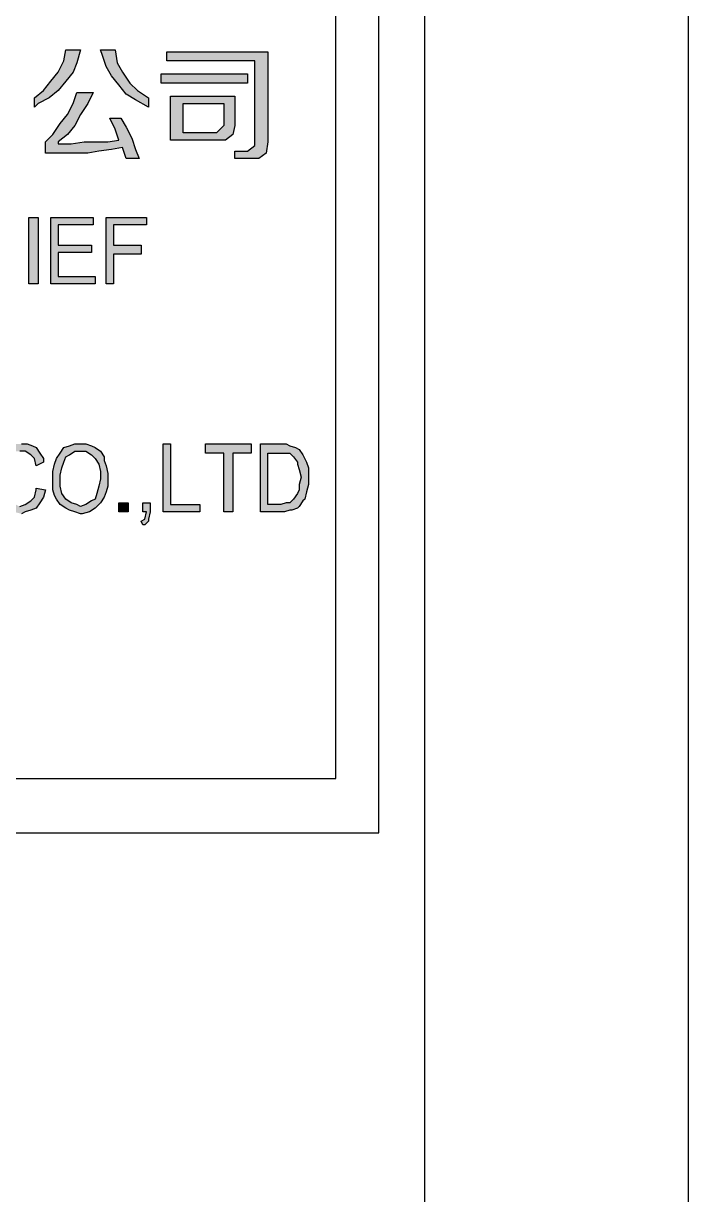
# Model space of a CAD drawing. Header units: inches. Extents: x 18712 to 314639, y 0 to 420500.
# Drawn here: x 135271 to 137612, y 243951 to 248071 of the extents above; entities that cross this region are included whole.
import ezdxf
from ezdxf.enums import TextEntityAlignment as Align
from ezdxf.lldxf.tags import DXFTag

# ---------------------------------------------------------------- set-up
doc = ezdxf.new("R2010")
doc.units = ezdxf.units.IN
doc.header["$LTSCALE"] = 1000
doc.header["$MEASUREMENT"] = 0
doc.layers.get('0').update_dxf_attribs({"true_color": 0xffffff})
for name, color, linetype, true_color in [('TK', 7, 'Continuous', 0xffffff), ('TK-TEXT', 4, 'Continuous', 0x00ffff), ('ZG-图号', 2, 'Continuous', 0xffff00), ('ZG-图名', 1, 'Continuous', 0xff0000), ('ZG-图框层', 4, 'Continuous', 0x00ffff)]:
    doc.layers.add(name, color=color, linetype=linetype, true_color=true_color)
doc.styles.add('-宋体', font='simsun.ttc', dxfattribs={"height": 0.2, "bigfont": 'gbcbig.shx'})
tags = doc.linetypes.add('DASH', pattern=[0.35, 0.25, -0.1]).pattern_tags.tags
tags[6:7] = [DXFTag(74, 4), DXFTag(75, 0), DXFTag(340, '0'), DXFTag(46, 0.0), DXFTag(50, 0.0), DXFTag(44, 0.0), DXFTag(45, 0.0)]
tags[4:5] = [DXFTag(74, 4), DXFTag(75, 0), DXFTag(340, '0'), DXFTag(46, 0.0), DXFTag(50, 0.0), DXFTag(44, 0.0), DXFTag(45, 0.0)]

# ---------------------------------------------------------------- blocks, each defined once
blk = doc.blocks.new('A$C6f5e09ec')
at = {"layer": 'TK', "true_color": 0xffffff}
for points in [[(4233.3, -3399.8), (4246.3, -3367.5), (4259.2, -3322.2), (4207.5, -3322.2), (4201, -3361), (4181.6, -3399.8), (4155.7, -3432.2), (4129.9, -3464.8), (4097.5, -3490.7), (4097.5, -3523), (4110.5, -3510.1), (4149.3, -3490.7), (4181.6, -3464.8), (4207.5, -3432.2)], [(4407.9, -3399.8), (4388.5, -3367.5), (4382.1, -3322.2), (4330.3, -3322.2), (4336.8, -3341.6), (4349.7, -3380.4), (4369.1, -3412.8), (4395, -3445.1), (4420.9, -3477.8), (4453.5, -3497.2), (4498.8, -3523), (4498.8, -3490.7), (4460, -3464.8), (4433.8, -3438.6)], [(4919.1, -3328.7), (4563.4, -3328.7), (4563.4, -3361), (4873.8, -3361), (4873.8, -3645.9), (4873.8, -3658.8), (4848, -3678.5), (4802.7, -3678.5), (4802.7, -3704.4), (4860.9, -3704.4), (4886.8, -3704.4), (4912.6, -3685), (4919.1, -3645.9)], [(4848, -3406.3), (4544, -3406.3), (4544, -3438.6), (4848, -3438.6)], [(4259.2, -3548.9), (4285.1, -3510.1), (4304.5, -3471.3), (4246.3, -3471.3), (4233.3, -3510.1), (4213.9, -3548.9), (4188.1, -3581.2), (4162.2, -3620), (4136.3, -3645.9), (4136.3, -3685), (4168.7, -3685), (4194.5, -3685), (4239.8, -3685), (4285.1, -3685), (4323.9, -3678.5), (4369.1, -3671.8), (4407.9, -3665.3), (4420.9, -3704.4), (4466.4, -3704.4), (4453.5, -3671.8), (4440.3, -3633), (4420.9, -3594.2), (4401.5, -3561.8), (4362.7, -3561.8), (4382.1, -3600.6), (4395, -3639.4), (4356.2, -3645.9), (4317.4, -3645.9), (4272.1, -3645.9), (4226.9, -3652.4), (4181.6, -3652.4), (4181.6, -3645.9), (4213.9, -3620), (4239.8, -3587.7)], [(4110.5, -3911.6), (4078.1, -3911.6), (4078.1, -4144.7), (4110.5, -4144.7)], [(4298, -4008.6), (4181.6, -4008.6), (4181.6, -3937.5), (4304.5, -3937.5), (4304.5, -3911.6), (4155.7, -3911.6), (4155.7, -4144.7), (4310.9, -4144.7), (4310.9, -4118.6), (4181.6, -4118.6), (4181.6, -4034.5), (4298, -4034.5)], [(4472.9, -4008.6), (4375.6, -4008.6), (4375.6, -3937.5), (4492.3, -3937.5), (4492.3, -3911.6), (4349.7, -3911.6), (4349.7, -4144.7), (4375.6, -4144.7), (4375.6, -4041), (4472.9, -4041)], [(3987.6, -4779.1), (3994.1, -4759.7), (4007, -4746.8), (4026.4, -4733.8), (4045.8, -4733.8), (4065.2, -4733.8), (4084.6, -4746.8), (4097.5, -4759.7), (4104, -4785.6), (4129.9, -4772.6), (4129.9, -4759.7), (4116.9, -4740.3), (4104, -4720.9), (4091.1, -4714.4), (4071.7, -4708), (4052.3, -4708), (4039.3, -4708), (4019.9, -4708), (4000.5, -4720.9), (3994.1, -4727.4), (3974.7, -4740.3), (3961.7, -4759.7), (3961.7, -4779.1), (3955, -4798.5), (3948.5, -4824.7), (3955, -4844.1), (3955, -4869.9), (3961.7, -4889.3), (3968.2, -4902.3), (3981.1, -4921.7), (3994.1, -4934.6), (4007, -4941.1), (4026.4, -4947.5), (4052.3, -4954), (4065.2, -4947.5), (4084.6, -4941.1), (4104, -4934.6), (4116.9, -4915.2), (4129.9, -4895.8), (4136.3, -4869.9), (4104, -4863.5), (4104, -4869.9), (4097.5, -4895.8), (4084.6, -4908.7), (4065.2, -4921.7), (4045.8, -4928.1), (4032.9, -4921.7), (4013.5, -4915.2), (4000.5, -4902.3), (3987.6, -4882.9), (3987.6, -4876.4), (3981.1, -4850.5), (3981.1, -4824.7), (3981.1, -4805)], [(4576.4, -4708), (4550.5, -4708), (4550.5, -4947.5), (4679.8, -4947.5), (4679.8, -4921.7), (4576.4, -4921.7)], [(4860.9, -4708), (4699.2, -4708), (4699.2, -4740.3), (4763.9, -4740.3), (4763.9, -4947.5), (4796.2, -4947.5), (4796.2, -4740.3), (4860.9, -4740.3)], [(4427.3, -4915.2), (4395, -4915.2), (4395, -4947.5), (4427.3, -4947.5)], [(4505.2, -4915.2), (4479.4, -4915.2), (4479.4, -4947.5), (4492.3, -4947.5), (4485.8, -4973.4), (4472.9, -4979.9), (4479.4, -4992.8), (4485.8, -4992.8), (4498.8, -4979.9), (4498.8, -4973.4), (4505.2, -4947.5)]]:
    blk.add_hatch(color=7, dxfattribs=at).paths.add_polyline_path(points, flags=0)
h = blk.add_hatch(color=7, dxfattribs=at)
h.paths.add_polyline_path([(4802.7, -3484.2), (4576.4, -3484.2), (4576.4, -3639.4), (4751, -3639.4), (4770.4, -3639.4), (4796.2, -3620), (4802.7, -3587.7)], flags=0)
h.paths.add_polyline_path([(4621.6, -3510.1), (4621.6, -3613.6), (4738, -3613.6), (4763.9, -3587.7), (4763.9, -3510.1)], flags=0)
h = blk.add_hatch(color=7, dxfattribs=at)
h.paths.add_polyline_path([(4343.3, -4766.2), (4343.3, -4753.2), (4330.3, -4733.8), (4310.9, -4720.9), (4298, -4714.4), (4278.6, -4708), (4259.2, -4708), (4239.8, -4708), (4220.4, -4714.4), (4201, -4720.9), (4188.1, -4740.3), (4175.1, -4759.7), (4168.7, -4779.1), (4162.2, -4805), (4162.2, -4831.1), (4162.2, -4844.1), (4162.2, -4869.9), (4168.7, -4889.3), (4175.1, -4902.3), (4188.1, -4921.7), (4207.5, -4934.6), (4220.4, -4941.1), (4239.8, -4947.5), (4259.2, -4954), (4265.7, -4954), (4291.5, -4947.5), (4310.9, -4934.6), (4317.4, -4928.1), (4330.3, -4915.2), (4343.3, -4895.8), (4349.7, -4876.4), (4356.2, -4857), (4356.2, -4831.1), (4356.2, -4811.7), (4349.7, -4785.6)], flags=0)
h.paths.add_polyline_path([(4201, -4772.6), (4194.5, -4792), (4188.1, -4818.2), (4188.1, -4831.1), (4188.1, -4857), (4194.5, -4882.9), (4207.5, -4902.3), (4226.9, -4915.2), (4246.3, -4921.7), (4259.2, -4928.1), (4278.6, -4921.7), (4298, -4908.7), (4310.9, -4902.3), (4317.4, -4882.9), (4323.9, -4857), (4330.3, -4831.1), (4330.3, -4805), (4323.9, -4779.1), (4310.9, -4759.7), (4298, -4746.8), (4278.6, -4733.8), (4259.2, -4733.8), (4239.8, -4733.8), (4220.4, -4746.8), (4207.5, -4753.2)], flags=0)
h = blk.add_hatch(color=7, dxfattribs=at)
h.paths.add_polyline_path([(5061.7, -4792), (5055.2, -4772.6), (5042.3, -4746.8), (5029.3, -4727.4), (5016.4, -4720.9), (4997, -4714.4), (4984.1, -4708), (4964.7, -4708), (4893.2, -4708), (4893.2, -4947.5), (4964.7, -4947.5), (4977.6, -4947.5), (4997, -4941.1), (5003.5, -4941.1), (5022.9, -4934.6), (5029.3, -4928.1), (5042.3, -4908.7), (5048.7, -4902.3), (5055.2, -4876.4), (5061.7, -4850.5), (5061.7, -4824.7), (5061.7, -4818.2)], flags=0)
h.paths.add_polyline_path([(4919.1, -4740.3), (4919.1, -4921.7), (4964.7, -4921.7), (4984.1, -4915.2), (4997, -4915.2), (5009.9, -4902.3), (5022.9, -4882.9), (5029.3, -4869.9), (5029.3, -4850.5), (5035.8, -4824.7), (5029.3, -4798.5), (5022.9, -4779.1), (5022.9, -4772.6), (5009.9, -4753.2), (4997, -4740.3), (4977.6, -4740.3), (4958.2, -4740.3)], flags=0)
at = {"layer": 'TK', "lineweight": -3}
for p, q in [((5471.4, -82100), (5471.4, 0)), ((5471.4, -82054.3), (5471.4, 0)), ((5310.1, -6076.6), (5310.1, -271.1)), ((183.2, -6076.6), (5310.1, -6076.6))]:
    blk.add_line(p, q, dxfattribs=at)
at = {"layer": 'TK', "linetype": 'DASH', "lineweight": -3, "ltscale": 0.005}
for p, q in [((5158, -5884.9), (5158, -462.8)), ((335.3, -5884.9), (5158, -5884.9))]:
    blk.add_line(p, q, dxfattribs=at)
at = {"layer": 'TK', "color": 7, "lineweight": -3, "true_color": 0xffffff}
for p, q in [((4201, -3361), (4207.5, -3322.2)), ((4207.5, -3322.2), (4259.2, -3322.2)), ((4259.2, -3322.2), (4246.3, -3367.5)), ((4336.8, -3341.6), (4330.3, -3322.2)), ((4330.3, -3322.2), (4382.1, -3322.2)), ((4382.1, -3322.2), (4388.5, -3367.5)), ((4563.4, -3361), (4563.4, -3328.7)), ((4563.4, -3328.7), (4919.1, -3328.7)), ((4919.1, -3328.7), (4919.1, -3645.9)), ((4181.6, -3399.8), (4201, -3361)), ((4246.3, -3367.5), (4233.3, -3399.8)), ((4349.7, -3380.4), (4336.8, -3341.6)), ((4388.5, -3367.5), (4407.9, -3399.8)), ((4873.8, -3361), (4563.4, -3361)), ((4873.8, -3645.9), (4873.8, -3361)), ((4155.7, -3432.2), (4181.6, -3399.8)), ((4233.3, -3399.8), (4207.5, -3432.2)), ((4369.1, -3412.8), (4349.7, -3380.4)), ((4395, -3445.1), (4369.1, -3412.8)), ((4407.9, -3399.8), (4433.8, -3438.6)), ((4544, -3438.6), (4544, -3406.3)), ((4544, -3406.3), (4848, -3406.3)), ((4848, -3406.3), (4848, -3438.6)), ((4129.9, -3464.8), (4155.7, -3432.2)), ((4207.5, -3432.2), (4181.6, -3464.8)), ((4420.9, -3477.8), (4395, -3445.1)), ((4433.8, -3438.6), (4460, -3464.8)), ((4848, -3438.6), (4544, -3438.6)), ((4097.5, -3490.7), (4129.9, -3464.8)), ((4097.5, -3523), (4097.5, -3490.7)), ((4149.3, -3490.7), (4110.5, -3510.1)), ((4181.6, -3464.8), (4149.3, -3490.7)), ((4233.3, -3510.1), (4246.3, -3471.3)), ((4246.3, -3471.3), (4304.5, -3471.3)), ((4304.5, -3471.3), (4285.1, -3510.1)), ((4453.5, -3497.2), (4420.9, -3477.8)), ((4498.8, -3523), (4453.5, -3497.2)), ((4460, -3464.8), (4498.8, -3490.7)), ((4498.8, -3490.7), (4498.8, -3523)), ((4576.4, -3639.4), (4576.4, -3484.2)), ((4576.4, -3484.2), (4802.7, -3484.2)), ((4802.7, -3484.2), (4802.7, -3587.7)), ((4110.5, -3510.1), (4097.5, -3523)), ((4213.9, -3548.9), (4233.3, -3510.1)), ((4285.1, -3510.1), (4259.2, -3548.9)), ((4621.6, -3613.6), (4621.6, -3510.1)), ((4621.6, -3510.1), (4763.9, -3510.1)), ((4763.9, -3510.1), (4763.9, -3587.7)), ((4162.2, -3620), (4188.1, -3581.2)), ((4188.1, -3581.2), (4213.9, -3548.9)), ((4259.2, -3548.9), (4239.8, -3587.7)), ((4382.1, -3600.6), (4362.7, -3561.8)), ((4362.7, -3561.8), (4401.5, -3561.8)), ((4401.5, -3561.8), (4420.9, -3594.2)), ((4136.3, -3645.9), (4162.2, -3620)), ((4213.9, -3620), (4181.6, -3645.9)), ((4239.8, -3587.7), (4213.9, -3620)), ((4395, -3639.4), (4382.1, -3600.6)), ((4420.9, -3594.2), (4440.3, -3633)), ((4738, -3613.6), (4621.6, -3613.6)), ((4763.9, -3587.7), (4738, -3613.6)), ((4796.2, -3620), (4770.4, -3639.4)), ((4802.7, -3587.7), (4796.2, -3620)), ((4136.3, -3685), (4136.3, -3645.9)), ((4181.6, -3645.9), (4181.6, -3652.4)), ((4181.6, -3652.4), (4226.9, -3652.4)), ((4226.9, -3652.4), (4272.1, -3645.9)), ((4272.1, -3645.9), (4317.4, -3645.9)), ((4317.4, -3645.9), (4356.2, -3645.9)), ((4356.2, -3645.9), (4395, -3639.4)), ((4407.9, -3665.3), (4369.1, -3671.8)), ((4420.9, -3704.4), (4407.9, -3665.3)), ((4440.3, -3633), (4453.5, -3671.8)), ((4751, -3639.4), (4576.4, -3639.4)), ((4770.4, -3639.4), (4751, -3639.4)), ((4848, -3678.5), (4873.8, -3658.8)), ((4873.8, -3658.8), (4873.8, -3645.9)), ((4919.1, -3645.9), (4912.6, -3685)), ((4168.7, -3685), (4136.3, -3685)), ((4194.5, -3685), (4168.7, -3685)), ((4239.8, -3685), (4194.5, -3685)), ((4285.1, -3685), (4239.8, -3685)), ((4323.9, -3678.5), (4285.1, -3685)), ((4369.1, -3671.8), (4323.9, -3678.5)), ((4466.4, -3704.4), (4420.9, -3704.4)), ((4453.5, -3671.8), (4466.4, -3704.4)), ((4802.7, -3704.4), (4802.7, -3678.5)), ((4802.7, -3678.5), (4848, -3678.5)), ((4860.9, -3704.4), (4802.7, -3704.4)), ((4886.8, -3704.4), (4860.9, -3704.4)), ((4912.6, -3685), (4886.8, -3704.4)), ((4078.1, -4144.7), (4078.1, -3911.6)), ((4078.1, -3911.6), (4110.5, -3911.6)), ((4110.5, -3911.6), (4110.5, -4144.7)), ((4155.7, -4144.7), (4155.7, -3911.6)), ((4155.7, -3911.6), (4304.5, -3911.6)), ((4304.5, -3911.6), (4304.5, -3937.5)), ((4349.7, -4144.7), (4349.7, -3911.6)), ((4349.7, -3911.6), (4492.3, -3911.6)), ((4492.3, -3911.6), (4492.3, -3937.5)), ((4304.5, -3937.5), (4181.6, -3937.5)), ((4181.6, -3937.5), (4181.6, -4008.6)), ((4492.3, -3937.5), (4375.6, -3937.5)), ((4375.6, -3937.5), (4375.6, -4008.6)), ((4181.6, -4008.6), (4298, -4008.6)), ((4298, -4034.5), (4181.6, -4034.5)), ((4181.6, -4034.5), (4181.6, -4118.6)), ((4298, -4008.6), (4298, -4034.5)), ((4375.6, -4008.6), (4472.9, -4008.6)), ((4472.9, -4008.6), (4472.9, -4041)), ((4472.9, -4041), (4375.6, -4041)), ((4375.6, -4041), (4375.6, -4144.7)), ((4181.6, -4118.6), (4310.9, -4118.6)), ((4310.9, -4118.6), (4310.9, -4144.7)), ((4110.5, -4144.7), (4078.1, -4144.7)), ((4310.9, -4144.7), (4155.7, -4144.7)), ((4375.6, -4144.7), (4349.7, -4144.7)), ((4065.2, -4733.8), (4045.8, -4733.8)), ((4052.3, -4708), (4071.7, -4708)), ((4084.6, -4746.8), (4065.2, -4733.8)), ((4071.7, -4708), (4091.1, -4714.4)), ((4091.1, -4714.4), (4104, -4720.9)), ((4104, -4720.9), (4116.9, -4740.3)), ((4188.1, -4740.3), (4201, -4720.9)), ((4201, -4720.9), (4220.4, -4714.4)), ((4220.4, -4714.4), (4239.8, -4708)), ((4220.4, -4746.8), (4239.8, -4733.8)), ((4239.8, -4708), (4259.2, -4708)), ((4239.8, -4733.8), (4259.2, -4733.8)), ((4259.2, -4708), (4278.6, -4708)), ((4259.2, -4733.8), (4278.6, -4733.8)), ((4278.6, -4708), (4298, -4714.4)), ((4278.6, -4733.8), (4298, -4746.8)), ((4298, -4714.4), (4310.9, -4720.9)), ((4310.9, -4720.9), (4330.3, -4733.8)), ((4330.3, -4733.8), (4343.3, -4753.2)), ((4550.5, -4947.5), (4550.5, -4708)), ((4550.5, -4708), (4576.4, -4708)), ((4576.4, -4708), (4576.4, -4921.7)), ((4699.2, -4740.3), (4699.2, -4708)), ((4699.2, -4708), (4860.9, -4708)), ((4860.9, -4708), (4860.9, -4740.3)), ((4893.2, -4947.5), (4893.2, -4708)), ((4893.2, -4708), (4964.7, -4708)), ((4964.7, -4708), (4984.1, -4708)), ((4984.1, -4708), (4997, -4714.4)), ((4997, -4714.4), (5016.4, -4720.9)), ((5016.4, -4720.9), (5029.3, -4727.4)), ((5029.3, -4727.4), (5042.3, -4746.8)), ((4097.5, -4759.7), (4084.6, -4746.8)), ((4104, -4785.6), (4097.5, -4759.7)), ((4129.9, -4772.6), (4104, -4785.6)), ((4116.9, -4740.3), (4129.9, -4759.7)), ((4129.9, -4759.7), (4129.9, -4772.6)), ((4162.2, -4805), (4168.7, -4779.1)), ((4168.7, -4779.1), (4175.1, -4759.7)), ((4175.1, -4759.7), (4188.1, -4740.3)), ((4194.5, -4792), (4201, -4772.6)), ((4201, -4772.6), (4207.5, -4753.2)), ((4207.5, -4753.2), (4220.4, -4746.8)), ((4298, -4746.8), (4310.9, -4759.7)), ((4310.9, -4759.7), (4323.9, -4779.1)), ((4323.9, -4779.1), (4330.3, -4805)), ((4343.3, -4753.2), (4343.3, -4766.2)), ((4343.3, -4766.2), (4349.7, -4785.6)), ((4763.9, -4740.3), (4699.2, -4740.3)), ((4763.9, -4947.5), (4763.9, -4740.3)), ((4860.9, -4740.3), (4796.2, -4740.3)), ((4796.2, -4740.3), (4796.2, -4947.5)), ((4919.1, -4921.7), (4919.1, -4740.3)), ((4919.1, -4740.3), (4958.2, -4740.3)), ((4958.2, -4740.3), (4977.6, -4740.3)), ((4977.6, -4740.3), (4997, -4740.3)), ((4997, -4740.3), (5009.9, -4753.2)), ((5009.9, -4753.2), (5022.9, -4772.6)), ((5022.9, -4772.6), (5022.9, -4779.1)), ((5022.9, -4779.1), (5029.3, -4798.5)), ((5042.3, -4746.8), (5055.2, -4772.6)), ((5055.2, -4772.6), (5061.7, -4792)), ((4162.2, -4831.1), (4162.2, -4805)), ((4188.1, -4818.2), (4194.5, -4792)), ((4188.1, -4831.1), (4188.1, -4818.2)), ((4330.3, -4805), (4330.3, -4831.1)), ((4349.7, -4785.6), (4356.2, -4811.7)), ((4356.2, -4811.7), (4356.2, -4831.1)), ((5029.3, -4798.5), (5035.8, -4824.7)), ((5061.7, -4792), (5061.7, -4818.2)), ((5061.7, -4818.2), (5061.7, -4824.7)), ((4162.2, -4844.1), (4162.2, -4831.1)), ((4162.2, -4869.9), (4162.2, -4844.1)), ((4188.1, -4857), (4188.1, -4831.1)), ((4194.5, -4882.9), (4188.1, -4857)), ((4323.9, -4857), (4317.4, -4882.9)), ((4330.3, -4831.1), (4323.9, -4857)), ((4356.2, -4857), (4349.7, -4876.4)), ((4356.2, -4831.1), (4356.2, -4857)), ((5035.8, -4824.7), (5029.3, -4850.5)), ((5029.3, -4850.5), (5029.3, -4869.9)), ((5061.7, -4850.5), (5055.2, -4876.4)), ((5061.7, -4824.7), (5061.7, -4850.5)), ((4084.6, -4908.7), (4097.5, -4895.8)), ((4097.5, -4895.8), (4104, -4869.9)), ((4104, -4869.9), (4104, -4863.5)), ((4104, -4863.5), (4136.3, -4869.9)), ((4129.9, -4895.8), (4116.9, -4915.2)), ((4136.3, -4869.9), (4129.9, -4895.8)), ((4168.7, -4889.3), (4162.2, -4869.9)), ((4175.1, -4902.3), (4168.7, -4889.3)), ((4188.1, -4921.7), (4175.1, -4902.3)), ((4207.5, -4902.3), (4194.5, -4882.9)), ((4226.9, -4915.2), (4207.5, -4902.3)), ((4310.9, -4902.3), (4298, -4908.7)), ((4317.4, -4882.9), (4310.9, -4902.3)), ((4343.3, -4895.8), (4330.3, -4915.2)), ((4349.7, -4876.4), (4343.3, -4895.8)), ((5009.9, -4902.3), (4997, -4915.2)), ((5022.9, -4882.9), (5009.9, -4902.3)), ((5029.3, -4869.9), (5022.9, -4882.9)), ((5048.7, -4902.3), (5042.3, -4908.7)), ((5055.2, -4876.4), (5048.7, -4902.3)), ((4045.8, -4928.1), (4065.2, -4921.7)), ((4065.2, -4921.7), (4084.6, -4908.7)), ((4084.6, -4941.1), (4065.2, -4947.5)), ((4104, -4934.6), (4084.6, -4941.1)), ((4116.9, -4915.2), (4104, -4934.6)), ((4207.5, -4934.6), (4188.1, -4921.7)), ((4220.4, -4941.1), (4207.5, -4934.6)), ((4239.8, -4947.5), (4220.4, -4941.1)), ((4246.3, -4921.7), (4226.9, -4915.2)), ((4259.2, -4928.1), (4246.3, -4921.7)), ((4278.6, -4921.7), (4259.2, -4928.1)), ((4298, -4908.7), (4278.6, -4921.7)), ((4310.9, -4934.6), (4291.5, -4947.5)), ((4317.4, -4928.1), (4310.9, -4934.6)), ((4330.3, -4915.2), (4317.4, -4928.1)), ((4395, -4947.5), (4395, -4915.2)), ((4395, -4915.2), (4427.3, -4915.2)), ((4427.3, -4915.2), (4427.3, -4947.5)), ((4479.4, -4947.5), (4479.4, -4915.2)), ((4479.4, -4915.2), (4505.2, -4915.2)), ((4505.2, -4915.2), (4505.2, -4947.5)), ((4576.4, -4921.7), (4679.8, -4921.7)), ((4679.8, -4921.7), (4679.8, -4947.5)), ((4964.7, -4921.7), (4919.1, -4921.7)), ((4984.1, -4915.2), (4964.7, -4921.7)), ((4997, -4941.1), (4977.6, -4947.5)), ((4997, -4915.2), (4984.1, -4915.2)), ((5003.5, -4941.1), (4997, -4941.1)), ((5022.9, -4934.6), (5003.5, -4941.1)), ((5029.3, -4928.1), (5022.9, -4934.6)), ((5042.3, -4908.7), (5029.3, -4928.1)), ((4065.2, -4947.5), (4052.3, -4954)), ((4259.2, -4954), (4239.8, -4947.5)), ((4265.7, -4954), (4259.2, -4954)), ((4291.5, -4947.5), (4265.7, -4954)), ((4427.3, -4947.5), (4395, -4947.5)), ((4472.9, -4979.9), (4485.8, -4973.4)), ((4479.4, -4992.8), (4472.9, -4979.9)), ((4492.3, -4947.5), (4479.4, -4947.5)), ((4485.8, -4973.4), (4492.3, -4947.5)), ((4498.8, -4979.9), (4485.8, -4992.8)), ((4505.2, -4947.5), (4498.8, -4973.4)), ((4498.8, -4973.4), (4498.8, -4979.9)), ((4679.8, -4947.5), (4550.5, -4947.5)), ((4796.2, -4947.5), (4763.9, -4947.5)), ((4964.7, -4947.5), (4893.2, -4947.5)), ((4977.6, -4947.5), (4964.7, -4947.5)), ((4485.8, -4992.8), (4479.4, -4992.8))]:
    blk.add_line(p, q, dxfattribs=at)
at = {"layer": 'ZG-图框层', "lineweight": -3}
blk.add_line((5471.4, -82100), (5471.4, 0), dxfattribs=at)
at = {"layer": 'TK-TEXT', "style": '-宋体', "width": 0.8}
for tag, p, height in [('若羌县文化体育广播电视和旅游局', (1802.8, -65292.4), 189), ('巴州米兰长城国家文化公园建设项目', (1722.9, -66432.8), 189), ('结构', (1853.5, -78521.8), 300), ('1:100', (4296.1, -78521.8), 300), ('2022.07', (1479.6, -80877.4), 300), ('A', (4650.8, -80873.2), 300)]:
    blk.add_attdef(tag, p, '', height=height, dxfattribs=at)
blk.add_attdef('QFAHJJ-2022-012', text='', height=300, dxfattribs=at).set_placement((3356.7, -67621.3), align=Align.CENTER)
at = {"layer": 'ZG-图号', "style": '-宋体', "width": 0.8}
blk.add_attdef('结施-03', (1804.7, -79277.2), '', height=300, dxfattribs=at)
at = {"layer": 'ZG-图名', "style": '-宋体', "width": 0.8}
blk.add_attdef('框架柱平面布置图', (1991.3, -69635.1), '', height=300, dxfattribs=at)

msp = doc.modelspace()

# ---------------------------------------------------------------- linework, layer by layer
at = {"layer": 'TK', "lineweight": -3}
msp.add_lwpolyline([(18712.2, 252300), (18712.2, 168200), (137612.2, 168200), (137612.2, 252300)], close=True, dxfattribs=at)
at = {"layer": 'ZG-图框层', "lineweight": -3}
msp.add_lwpolyline([(18712.2, 168200), (137612.2, 168200), (137612.2, 252300), (18712.2, 252300)], close=True, dxfattribs=at)

# ---------------------------------------------------------------- block references
msp.add_blockref('A$C6f5e09ec', (131212.2, 251300))

doc.saveas('drawing.dxf')
